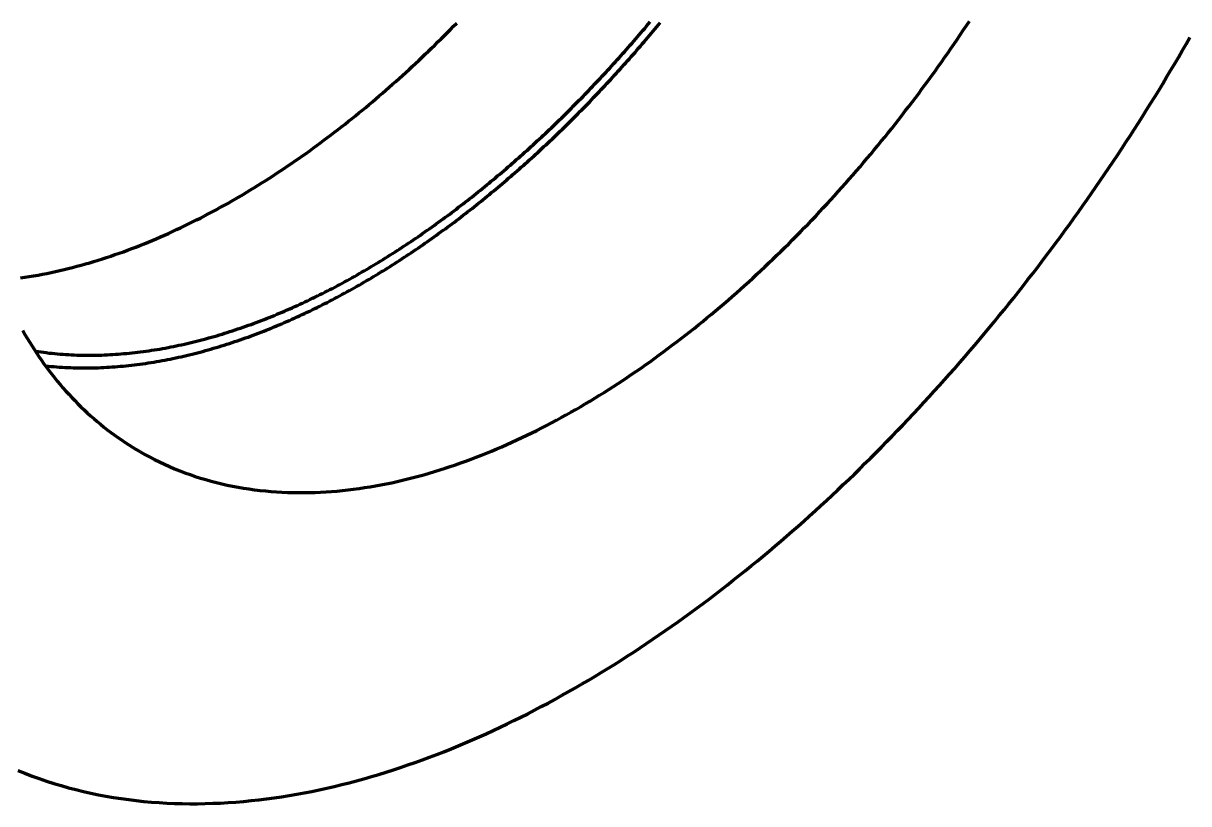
# Model space of a CAD drawing. Header units: millimetres. Extents: x 0 to 841, y 0 to 594.
# Drawn here: x 494.89 to 528.41, y 91.56 to 114.01 of the extents above; entities that cross this region are included whole.
import ezdxf

# ---------------------------------------------------------------- set-up
doc = ezdxf.new("R2010")
doc.units = ezdxf.units.MM
doc.layers.add('01-VISIBLE', color=7, linetype='CONTINUOUS', lineweight=70)

msp = doc.modelspace()

# ---------------------------------------------------------------- linework, layer by layer
at = {"layer": '01-VISIBLE'}
for points in [[(494.806, 106.683), (494.932, 106.702), (495.058, 106.722), (495.184, 106.743), (495.309, 106.765), (495.435, 106.789), (495.56, 106.813), (495.685, 106.839), (495.809, 106.866), (495.933, 106.894), (496.057, 106.923), (496.181, 106.953), (496.305, 106.985), (496.428, 107.017), (496.551, 107.05), (496.674, 107.085), (496.796, 107.12), (496.918, 107.156), (497.04, 107.194), (497.162, 107.232), (497.283, 107.271), (497.404, 107.311), (497.524, 107.352), (497.645, 107.394), (497.765, 107.437), (497.884, 107.481), (498.004, 107.526), (498.123, 107.571), (498.241, 107.618), (498.36, 107.665), (498.478, 107.713), (498.596, 107.762), (498.713, 107.811), (498.83, 107.862), (498.947, 107.913), (499.063, 107.965), (499.179, 108.017), (499.295, 108.071), (499.41, 108.125), (499.525, 108.18), (499.64, 108.235), (499.754, 108.292), (499.868, 108.349), (499.982, 108.406), (500.095, 108.465), (500.208, 108.524), (500.321, 108.583), (500.433, 108.644), (500.545, 108.705), (500.656, 108.766), (500.767, 108.828), (500.878, 108.891), (500.989, 108.955), (501.099, 109.019), (501.209, 109.083), (501.318, 109.149), (501.427, 109.214), (501.536, 109.281), (501.645, 109.348), (501.753, 109.415), (501.86, 109.483), (501.968, 109.552), (502.075, 109.621), (502.182, 109.691), (502.288, 109.761), (502.394, 109.832), (502.5, 109.903), (502.605, 109.975), (502.71, 110.047), (502.815, 110.119), (502.919, 110.193), (503.023, 110.266), (503.126, 110.341), (503.23, 110.415), (503.333, 110.49), (503.435, 110.566), (503.537, 110.642), (503.639, 110.719), (503.741, 110.795), (503.842, 110.873), (503.943, 110.951), (504.044, 111.029), (504.144, 111.108), (504.244, 111.187), (504.343, 111.266), (504.442, 111.346), (504.541, 111.427), (504.64, 111.508), (504.738, 111.589), (504.836, 111.67), (504.933, 111.752), (505.031, 111.835), (505.127, 111.918), (505.224, 112.001), (505.32, 112.084), (505.416, 112.168), (505.512, 112.253), (505.607, 112.337), (505.702, 112.422), (505.796, 112.508), (505.89, 112.594), (505.984, 112.68), (506.078, 112.766), (506.171, 112.853), (506.264, 112.94), (506.357, 113.028), (506.449, 113.116), (506.541, 113.204), (506.633, 113.292), (506.724, 113.381), (506.815, 113.471), (506.905, 113.56), (506.996, 113.65), (507.086, 113.74), (507.175, 113.831), (507.265, 113.922), (507.354, 114.013)], [(495.23, 104.576), (495.309, 104.565), (495.388, 104.553), (495.467, 104.543), (495.547, 104.533), (495.626, 104.523), (495.706, 104.515), (495.785, 104.507), (495.865, 104.499), (495.945, 104.493), (496.025, 104.486), (496.104, 104.481), (496.184, 104.476), (496.264, 104.472), (496.344, 104.468), (496.424, 104.465), (496.504, 104.463), (496.584, 104.461), (496.664, 104.46), (496.744, 104.459), (496.824, 104.459), (496.904, 104.46), (496.984, 104.461), (497.064, 104.463), (497.144, 104.465), (497.224, 104.468), (497.304, 104.472), (497.384, 104.476), (497.464, 104.48), (497.544, 104.485), (497.624, 104.491), (497.703, 104.497), (497.783, 104.504), (497.863, 104.511), (497.942, 104.519), (498.022, 104.527), (498.102, 104.536), (498.181, 104.546), (498.26, 104.555), (498.34, 104.566), (498.419, 104.577), (498.498, 104.588), (498.577, 104.6), (498.656, 104.612), (498.735, 104.625), (498.814, 104.638), (498.893, 104.652), (498.972, 104.666), (499.051, 104.681), (499.129, 104.696), (499.208, 104.712), (499.286, 104.728), (499.364, 104.745), (499.442, 104.762), (499.521, 104.779), (499.599, 104.797), (499.676, 104.815), (499.754, 104.834), (499.832, 104.853), (499.91, 104.873), (499.987, 104.893), (500.064, 104.913), (500.142, 104.934), (500.219, 104.955), (500.296, 104.977), (500.373, 104.999), (500.45, 105.021), (500.526, 105.044), (500.603, 105.067), (500.679, 105.09), (500.756, 105.114), (500.832, 105.139), (500.908, 105.163), (500.984, 105.188), (501.06, 105.214), (501.136, 105.24), (501.211, 105.266), (501.287, 105.292), (501.362, 105.319), (501.438, 105.346), (501.513, 105.374), (501.588, 105.402), (501.663, 105.43), (501.737, 105.458), (501.812, 105.487), (501.887, 105.517), (501.961, 105.546), (502.035, 105.576), (502.109, 105.606), (502.183, 105.637), (502.257, 105.668), (502.331, 105.699), (502.404, 105.73), (502.478, 105.762), (502.551, 105.794), (502.624, 105.826), (502.697, 105.859), (502.77, 105.892), (502.843, 105.925), (502.916, 105.959), (502.988, 105.993), (503.061, 106.027), (503.133, 106.061), (503.205, 106.096), (503.277, 106.131), (503.349, 106.166), (503.42, 106.202), (503.492, 106.237), (503.563, 106.273), (503.635, 106.31), (503.706, 106.346), (503.777, 106.383), (503.848, 106.42), (503.919, 106.458), (503.989, 106.495), (504.06, 106.533), (504.13, 106.571), (504.2, 106.61), (504.27, 106.649), (504.34, 106.687), (504.41, 106.727), (504.48, 106.766), (504.549, 106.806), (504.619, 106.845), (504.688, 106.886), (504.757, 106.926), (504.826, 106.966), (504.895, 107.007), (504.963, 107.048), (505.032, 107.09), (505.1, 107.131), (505.169, 107.173), (505.237, 107.215), (505.305, 107.257), (505.373, 107.299), (505.441, 107.342), (505.508, 107.385), (505.576, 107.428), (505.643, 107.471), (505.71, 107.514), (505.777, 107.558), (505.844, 107.602), (505.911, 107.646), (505.978, 107.69), (506.044, 107.735), (506.11, 107.779), (506.177, 107.824), (506.243, 107.869), (506.309, 107.915), (506.375, 107.96), (506.44, 108.006), (506.506, 108.052), (506.571, 108.098), (506.637, 108.144), (506.702, 108.191), (506.767, 108.237), (506.832, 108.284), (506.896, 108.331), (506.961, 108.378), (507.026, 108.426), (507.09, 108.473), (507.154, 108.521), (507.218, 108.569), (507.282, 108.617), (507.346, 108.665), (507.41, 108.714), (507.473, 108.762), (507.537, 108.811), (507.6, 108.86), (507.663, 108.909), (507.726, 108.959), (507.789, 109.008), (507.852, 109.058), (507.914, 109.108), (507.977, 109.158), (508.039, 109.208), (508.101, 109.258), (508.163, 109.308), (508.225, 109.359), (508.287, 109.41), (508.349, 109.461), (508.411, 109.512), (508.472, 109.563), (508.533, 109.615), (508.594, 109.666), (508.655, 109.718), (508.716, 109.77), (508.777, 109.822), (508.838, 109.874), (508.898, 109.927), (508.959, 109.979), (509.019, 110.032), (509.079, 110.085), (509.139, 110.138), (509.199, 110.191), (509.259, 110.244), (509.318, 110.297), (509.378, 110.351), (509.437, 110.405), (509.496, 110.458), (509.555, 110.512), (509.614, 110.566), (509.673, 110.621), (509.732, 110.675), (509.79, 110.73), (509.849, 110.784), (509.907, 110.839), (509.965, 110.894), (510.023, 110.949), (510.081, 111.004), (510.139, 111.06), (510.197, 111.115), (510.254, 111.171), (510.312, 111.226), (510.369, 111.282), (510.426, 111.338), (510.483, 111.395), (510.54, 111.451), (510.597, 111.507), (510.654, 111.564), (510.71, 111.62), (510.766, 111.677), (510.823, 111.734), (510.879, 111.791), (510.935, 111.848), (510.991, 111.905), (511.046, 111.963), (511.102, 112.02), (511.158, 112.078), (511.213, 112.136), (511.268, 112.194), (511.323, 112.252), (511.378, 112.31), (511.433, 112.368), (511.488, 112.426), (511.543, 112.485), (511.597, 112.544), (511.651, 112.602), (511.706, 112.661), (511.76, 112.72), (511.814, 112.779), (511.868, 112.838), (511.921, 112.898), (511.975, 112.957), (512.029, 113.016), (512.082, 113.076), (512.135, 113.136), (512.188, 113.196), (512.241, 113.256), (512.294, 113.316), (512.347, 113.376), (512.399, 113.436), (512.452, 113.497), (512.504, 113.557), (512.557, 113.618), (512.609, 113.678), (512.661, 113.739), (512.712, 113.8), (512.764, 113.861), (512.816, 113.922), (512.867, 113.984), (512.919, 114.045)], [(495.522, 104.155), (495.602, 104.146), (495.682, 104.139), (495.762, 104.131), (495.842, 104.125), (495.922, 104.119), (496.002, 104.114), (496.082, 104.109), (496.162, 104.105), (496.242, 104.102), (496.323, 104.099), (496.403, 104.097), (496.483, 104.095), (496.563, 104.095), (496.644, 104.094), (496.724, 104.094), (496.804, 104.095), (496.884, 104.096), (496.965, 104.098), (497.045, 104.101), (497.125, 104.104), (497.205, 104.108), (497.285, 104.112), (497.365, 104.116), (497.445, 104.122), (497.525, 104.127), (497.605, 104.134), (497.685, 104.141), (497.765, 104.148), (497.845, 104.156), (497.925, 104.164), (498.005, 104.173), (498.084, 104.183), (498.164, 104.193), (498.244, 104.203), (498.323, 104.214), (498.403, 104.225), (498.482, 104.237), (498.561, 104.25), (498.64, 104.263), (498.719, 104.276), (498.799, 104.29), (498.877, 104.304), (498.956, 104.319), (499.035, 104.334), (499.114, 104.35), (499.192, 104.366), (499.271, 104.382), (499.349, 104.399), (499.428, 104.417), (499.506, 104.435), (499.584, 104.453), (499.662, 104.472), (499.74, 104.491), (499.818, 104.51), (499.896, 104.53), (499.973, 104.55), (500.051, 104.571), (500.128, 104.592), (500.205, 104.614), (500.283, 104.636), (500.36, 104.658), (500.437, 104.681), (500.514, 104.704), (500.59, 104.728), (500.667, 104.751), (500.743, 104.776), (500.82, 104.8), (500.896, 104.825), (500.972, 104.851), (501.048, 104.876), (501.124, 104.902), (501.2, 104.929), (501.275, 104.956), (501.351, 104.983), (501.426, 105.01), (501.502, 105.038), (501.577, 105.066), (501.652, 105.095), (501.727, 105.123), (501.802, 105.152), (501.876, 105.182), (501.951, 105.212), (502.025, 105.242), (502.099, 105.272), (502.173, 105.303), (502.247, 105.334), (502.321, 105.365), (502.395, 105.397), (502.469, 105.429), (502.542, 105.461), (502.616, 105.494), (502.689, 105.527), (502.762, 105.56), (502.835, 105.593), (502.908, 105.627), (502.98, 105.661), (503.053, 105.695), (503.125, 105.73), (503.198, 105.765), (503.27, 105.8), (503.342, 105.835), (503.414, 105.871), (503.485, 105.907), (503.557, 105.943), (503.628, 105.979), (503.7, 106.016), (503.771, 106.053), (503.842, 106.09), (503.913, 106.128), (503.984, 106.166), (504.054, 106.204), (504.125, 106.242), (504.195, 106.28), (504.266, 106.319), (504.336, 106.358), (504.406, 106.397), (504.476, 106.437), (504.545, 106.477), (504.615, 106.517), (504.684, 106.557), (504.754, 106.597), (504.823, 106.638), (504.892, 106.679), (504.961, 106.72), (505.029, 106.761), (505.098, 106.803), (505.167, 106.845), (505.235, 106.887), (505.303, 106.929), (505.371, 106.971), (505.439, 107.014), (505.507, 107.057), (505.575, 107.1), (505.642, 107.143), (505.71, 107.187), (505.777, 107.231), (505.844, 107.275), (505.911, 107.319), (505.978, 107.363), (506.045, 107.408), (506.111, 107.452), (506.178, 107.497), (506.244, 107.543), (506.31, 107.588), (506.377, 107.633), (506.442, 107.679), (506.508, 107.725), (506.574, 107.771), (506.639, 107.817), (506.705, 107.864), (506.77, 107.911), (506.835, 107.958), (506.9, 108.005), (506.965, 108.052), (507.03, 108.099), (507.094, 108.147), (507.159, 108.195), (507.223, 108.243), (507.288, 108.291), (507.352, 108.339), (507.416, 108.387), (507.479, 108.436), (507.543, 108.485), (507.607, 108.534), (507.67, 108.583), (507.733, 108.632), (507.796, 108.682), (507.859, 108.732), (507.922, 108.782), (507.985, 108.832), (508.048, 108.882), (508.11, 108.932), (508.173, 108.983), (508.235, 109.033), (508.297, 109.084), (508.359, 109.135), (508.421, 109.186), (508.482, 109.237), (508.544, 109.289), (508.605, 109.34), (508.667, 109.392), (508.728, 109.444), (508.789, 109.496), (508.85, 109.548), (508.911, 109.601), (508.971, 109.653), (509.032, 109.706), (509.092, 109.759), (509.153, 109.812), (509.213, 109.865), (509.273, 109.918), (509.333, 109.972), (509.392, 110.025), (509.452, 110.079), (509.512, 110.133), (509.571, 110.187), (509.63, 110.241), (509.689, 110.295), (509.748, 110.349), (509.807, 110.404), (509.866, 110.458), (509.925, 110.513), (509.983, 110.568), (510.042, 110.623), (510.1, 110.678), (510.158, 110.734), (510.216, 110.789), (510.274, 110.845), (510.331, 110.901), (510.389, 110.956), (510.447, 111.012), (510.504, 111.069), (510.561, 111.125), (510.618, 111.181), (510.675, 111.238), (510.732, 111.294), (510.789, 111.351), (510.845, 111.408), (510.902, 111.465), (510.958, 111.522), (511.014, 111.579), (511.07, 111.637), (511.126, 111.694), (511.182, 111.752), (511.238, 111.81), (511.294, 111.868), (511.349, 111.926), (511.404, 111.984), (511.46, 112.042), (511.515, 112.1), (511.57, 112.159), (511.624, 112.217), (511.679, 112.276), (511.734, 112.335), (511.788, 112.394), (511.843, 112.453), (511.897, 112.512), (511.951, 112.571), (512.005, 112.631), (512.059, 112.69), (512.112, 112.75), (512.166, 112.809), (512.219, 112.869), (512.273, 112.929), (512.326, 112.989), (512.379, 113.049), (512.432, 113.11), (512.485, 113.17), (512.538, 113.231), (512.59, 113.291), (512.643, 113.352), (512.695, 113.413), (512.747, 113.474), (512.799, 113.535), (512.851, 113.596), (512.903, 113.657), (512.955, 113.718), (513.007, 113.78), (513.058, 113.841), (513.11, 113.903), (513.161, 113.965), (513.212, 114.027)], [(498.241, 101.686), (498.379, 101.608), (498.519, 101.532), (498.66, 101.46), (498.803, 101.389), (498.947, 101.322), (499.092, 101.257), (499.238, 101.195), (499.385, 101.136), (499.534, 101.079), (499.683, 101.025), (499.834, 100.974), (499.985, 100.926), (500.137, 100.88), (500.29, 100.837), (500.444, 100.797), (500.599, 100.759), (500.754, 100.725), (500.909, 100.692), (501.065, 100.663), (501.222, 100.636), (501.379, 100.612), (501.537, 100.59), (501.694, 100.571), (501.852, 100.554), (502.011, 100.54), (502.169, 100.529), (502.328, 100.519), (502.486, 100.512), (502.645, 100.508), (502.804, 100.506), (502.963, 100.506), (503.122, 100.508), (503.281, 100.513), (503.44, 100.52), (503.598, 100.529), (503.757, 100.54), (503.915, 100.553), (504.073, 100.569), (504.231, 100.586), (504.389, 100.605), (504.546, 100.627), (504.704, 100.65), (504.861, 100.675), (505.017, 100.702), (505.173, 100.731), (505.329, 100.761), (505.485, 100.793), (505.64, 100.828), (505.795, 100.863), (505.95, 100.901), (506.104, 100.94), (506.257, 100.98), (506.41, 101.022), (506.563, 101.066), (506.715, 101.111), (506.867, 101.158), (507.019, 101.206), (507.17, 101.256), (507.32, 101.307), (507.47, 101.36), (507.62, 101.414), (507.769, 101.469), (507.917, 101.525), (508.065, 101.583), (508.213, 101.642), (508.36, 101.702), (508.506, 101.764), (508.652, 101.827), (508.798, 101.89), (508.943, 101.955), (509.087, 102.022), (509.231, 102.089), (509.375, 102.158), (509.518, 102.227), (509.66, 102.298), (509.802, 102.369), (509.943, 102.442), (510.084, 102.516), (510.224, 102.59), (510.364, 102.666), (510.503, 102.743), (510.642, 102.821), (510.78, 102.899), (510.917, 102.979), (511.054, 103.059), (511.191, 103.14), (511.327, 103.223), (511.462, 103.306), (511.597, 103.39), (511.732, 103.474), (511.866, 103.56), (511.999, 103.646), (512.132, 103.734), (512.264, 103.822), (512.396, 103.91), (512.527, 104), (512.658, 104.09), (512.788, 104.182), (512.918, 104.273), (513.047, 104.366), (513.175, 104.459), (513.303, 104.553), (513.431, 104.648), (513.558, 104.744), (513.685, 104.84), (513.811, 104.937), (513.936, 105.034), (514.061, 105.132), (514.186, 105.231), (514.309, 105.33), (514.433, 105.431), (514.556, 105.531), (514.678, 105.633), (514.8, 105.735), (514.922, 105.837), (515.042, 105.94), (515.163, 106.044), (515.283, 106.148), (515.402, 106.253), (515.521, 106.359), (515.639, 106.465), (515.757, 106.571), (515.874, 106.678), (515.991, 106.786), (516.108, 106.894), (516.223, 107.003), (516.339, 107.112), (516.454, 107.222), (516.568, 107.333), (516.682, 107.443), (516.795, 107.555), (516.908, 107.667), (517.02, 107.779), (517.132, 107.892), (517.244, 108.005), (517.355, 108.119), (517.465, 108.233), (517.575, 108.348), (517.684, 108.463), (517.793, 108.579), (517.902, 108.695), (518.01, 108.812), (518.117, 108.929), (518.224, 109.046), (518.331, 109.164), (518.437, 109.283), (518.542, 109.402), (518.647, 109.521), (518.752, 109.64), (518.856, 109.761), (518.959, 109.881), (519.062, 110.002), (519.165, 110.123), (519.267, 110.245), (519.369, 110.367), (519.47, 110.49), (519.571, 110.613), (519.671, 110.736), (519.771, 110.86), (519.87, 110.984), (519.968, 111.109), (520.067, 111.233), (520.165, 111.359), (520.262, 111.484), (520.359, 111.61), (520.455, 111.737), (520.551, 111.863), (520.646, 111.991), (520.741, 112.118), (520.835, 112.246), (520.929, 112.374), (521.023, 112.503), (521.116, 112.632), (521.208, 112.761), (521.3, 112.89), (521.392, 113.02), (521.483, 113.151), (521.573, 113.281), (521.663, 113.412), (521.753, 113.543), (521.842, 113.675), (521.93, 113.807), (522.018, 113.939), (522.106, 114.072)], [(494.726, 92.517), (494.931, 92.435), (495.137, 92.356), (495.344, 92.281), (495.553, 92.21), (495.764, 92.143), (495.975, 92.08), (496.188, 92.02), (496.401, 91.964), (496.616, 91.912), (496.831, 91.864), (497.047, 91.819), (497.264, 91.778), (497.481, 91.741), (497.7, 91.707), (497.918, 91.677), (498.137, 91.65), (498.357, 91.627), (498.577, 91.607), (498.797, 91.591), (499.017, 91.578), (499.238, 91.569), (499.458, 91.563), (499.679, 91.56), (499.9, 91.56), (500.12, 91.563), (500.341, 91.57), (500.561, 91.579), (500.782, 91.592), (501.002, 91.607), (501.222, 91.626), (501.441, 91.647), (501.661, 91.671), (501.88, 91.698), (502.099, 91.728), (502.317, 91.76), (502.535, 91.795), (502.752, 91.832), (502.969, 91.872), (503.186, 91.914), (503.402, 91.959), (503.618, 92.007), (503.833, 92.056), (504.047, 92.108), (504.261, 92.162), (504.475, 92.219), (504.687, 92.277), (504.9, 92.338), (505.111, 92.401), (505.322, 92.466), (505.532, 92.533), (505.742, 92.602), (505.951, 92.673), (506.159, 92.746), (506.367, 92.82), (506.574, 92.897), (506.78, 92.976), (506.986, 93.056), (507.191, 93.138), (507.395, 93.221), (507.599, 93.307), (507.801, 93.394), (508.003, 93.483), (508.205, 93.573), (508.405, 93.665), (508.605, 93.759), (508.804, 93.854), (509.003, 93.95), (509.201, 94.048), (509.398, 94.148), (509.594, 94.249), (509.789, 94.351), (509.984, 94.455), (510.178, 94.56), (510.372, 94.667), (510.564, 94.775), (510.756, 94.884), (510.947, 94.994), (511.137, 95.106), (511.327, 95.219), (511.516, 95.333), (511.704, 95.448), (511.891, 95.565), (512.078, 95.683), (512.264, 95.802), (512.449, 95.922), (512.634, 96.043), (512.817, 96.165), (513, 96.288), (513.183, 96.413), (513.364, 96.538), (513.545, 96.665), (513.725, 96.793), (513.905, 96.921), (514.083, 97.051), (514.261, 97.181), (514.438, 97.313), (514.615, 97.446), (514.79, 97.579), (514.965, 97.714), (515.14, 97.849), (515.313, 97.985), (515.486, 98.123), (515.658, 98.261), (515.83, 98.4), (516.001, 98.54), (516.171, 98.68), (516.34, 98.822), (516.508, 98.964), (516.676, 99.108), (516.844, 99.252), (517.01, 99.396), (517.176, 99.542), (517.341, 99.689), (517.505, 99.836), (517.669, 99.984), (517.832, 100.133), (517.994, 100.282), (518.156, 100.433), (518.317, 100.584), (518.477, 100.736), (518.636, 100.888), (518.795, 101.041), (518.953, 101.195), (519.111, 101.35), (519.268, 101.505), (519.424, 101.661), (519.579, 101.818), (519.734, 101.976), (519.888, 102.134), (520.041, 102.292), (520.194, 102.452), (520.346, 102.612), (520.497, 102.773), (520.648, 102.934), (520.798, 103.096), (520.947, 103.258), (521.095, 103.422), (521.243, 103.585), (521.391, 103.75), (521.537, 103.915), (521.683, 104.081), (521.828, 104.247), (521.973, 104.414), (522.117, 104.581), (522.26, 104.749), (522.402, 104.917), (522.544, 105.087), (522.685, 105.256), (522.826, 105.426), (522.966, 105.597), (523.105, 105.769), (523.243, 105.94), (523.381, 106.113), (523.518, 106.286), (523.655, 106.459), (523.79, 106.633), (523.926, 106.808), (524.06, 106.983), (524.194, 107.158), (524.327, 107.334), (524.459, 107.511), (524.591, 107.688), (524.722, 107.865), (524.853, 108.043), (524.982, 108.222), (525.111, 108.401), (525.24, 108.581), (525.368, 108.761), (525.495, 108.941), (525.621, 109.122), (525.747, 109.303), (525.872, 109.485), (525.996, 109.668), (526.12, 109.85), (526.243, 110.034), (526.365, 110.217), (526.487, 110.401), (526.608, 110.586), (526.728, 110.771), (526.848, 110.956), (526.967, 111.142), (527.085, 111.329), (527.203, 111.515), (527.32, 111.703), (527.436, 111.89), (527.551, 112.078), (527.666, 112.267), (527.78, 112.456), (527.894, 112.645), (528.007, 112.835), (528.119, 113.025), (528.23, 113.215), (528.341, 113.406), (528.451, 113.598)], [(494.868, 105.167), (494.931, 105.058), (494.995, 104.95), (495.061, 104.842), (495.127, 104.736), (495.195, 104.63), (495.264, 104.525), (495.334, 104.42), (495.406, 104.317), (495.479, 104.214), (495.553, 104.113), (495.628, 104.012), (495.705, 103.913), (495.783, 103.814), (495.863, 103.716), (495.943, 103.62), (496.025, 103.524), (496.108, 103.43), (496.193, 103.337), (496.278, 103.245), (496.365, 103.154), (496.453, 103.064), (496.543, 102.976), (496.633, 102.889), (496.725, 102.803), (496.818, 102.718), (496.913, 102.635), (497.008, 102.553), (497.105, 102.473), (497.203, 102.394), (497.302, 102.316), (497.402, 102.24), (497.503, 102.165), (497.605, 102.092), (497.709, 102.021), (497.813, 101.951), (497.918, 101.882), (498.025, 101.815), (498.132, 101.75), (498.241, 101.686)]]:
    msp.add_lwpolyline(points, dxfattribs=at)

doc.saveas('drawing.dxf')
